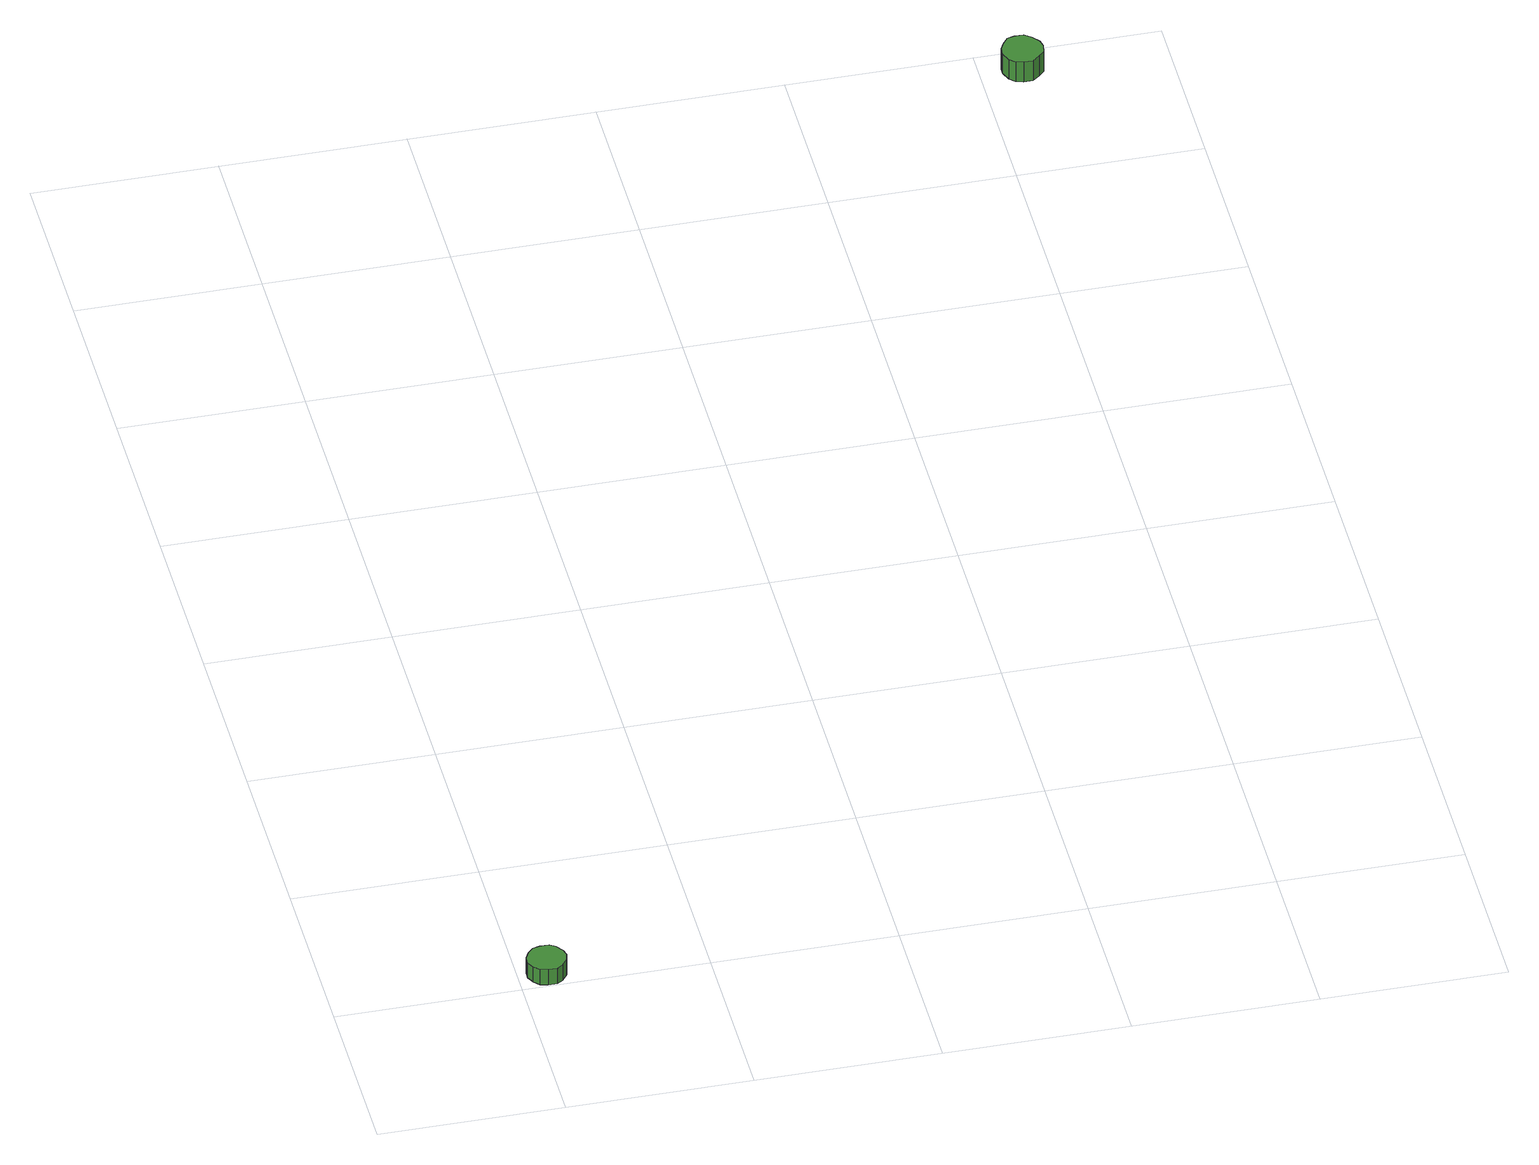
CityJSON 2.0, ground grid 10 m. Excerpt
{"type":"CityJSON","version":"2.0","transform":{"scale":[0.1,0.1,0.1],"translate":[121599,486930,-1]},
"CityObjects":{
"tree1":{"type":"SolitaryVegetationObject","attributes":{"function":"something"},"geometry":[{"type":"MultiSurface","lod":"1","boundaries":[[[0,1,2,3,4,5,6,7,8,9,10,11,12,13,14]],[[15,16,17,18,19,20,21,22,23,24,25,26,27,28,29]],[[0,29,28,1]],[[1,28,27,2]],[[2,27,26,3]],[[3,26,25,4]],[[4,25,24,5]],[[5,24,23,6]],[[6,23,22,7]],[[7,22,21,8]],[[8,21,20,9]],[[9,20,19,10]],[[10,19,18,11]],[[11,18,17,12]],[[12,17,16,13]],[[13,16,15,14]],[[14,15,29,0]]]}]},
"tree2":{"type":"SolitaryVegetationObject","attributes":{"function":"something"},"geometry":[{"type":"MultiSurface","lod":"1","boundaries":[[[30,31,32,33,34,35,36,37,38,39,40,41,42,43,44]],[[45,46,47,48,49,50,51,52,53,54,55,56,57,58,59]],[[30,59,58,31]],[[31,58,57,32]],[[32,57,56,33]],[[33,56,55,34]],[[34,55,54,35]],[[35,54,53,36]],[[36,53,52,37]],[[37,52,51,38]],[[38,51,50,39]],[[39,50,49,40]],[[40,49,48,41]],[[41,48,47,42]],[[42,47,46,43]],[[43,46,45,44]],[[44,45,59,30]]]}]}
},
"vertices":[
[26,11,16],[25,15,16],[22,19,16],[19,21,16],[14,21,16],[10,20,16],[7,17,16],[5,13,16],[5,9,16],[7,5,16],[10,2,16],[14,1,16],[19,1,16],[22,3,16],[25,7,16],[25,7,6],[22,3,6],[19,1,6],[14,1,6],[10,2,6],[7,5,6],[5,9,6],[5,13,6],[7,17,6],[10,20,6],[14,21,6],[19,21,6],[22,19,6],[25,15,6],[26,11,6],
[434,686,19],[433,690,19],[430,694,19],[426,697,19],[421,697,19],[417,696,19],[414,692,19],[412,688,19],[412,684,19],[414,679,19],[417,676,19],[421,675,19],[426,675,19],[430,678,19],[433,681,19],[433,681,6],[430,678,6],[426,675,6],[421,675,6],[417,676,6],[414,679,6],[412,684,6],[412,688,6],[414,692,6],[417,696,6],[421,697,6],[426,697,6],[430,694,6],[433,690,6],[434,686,6]
]}
